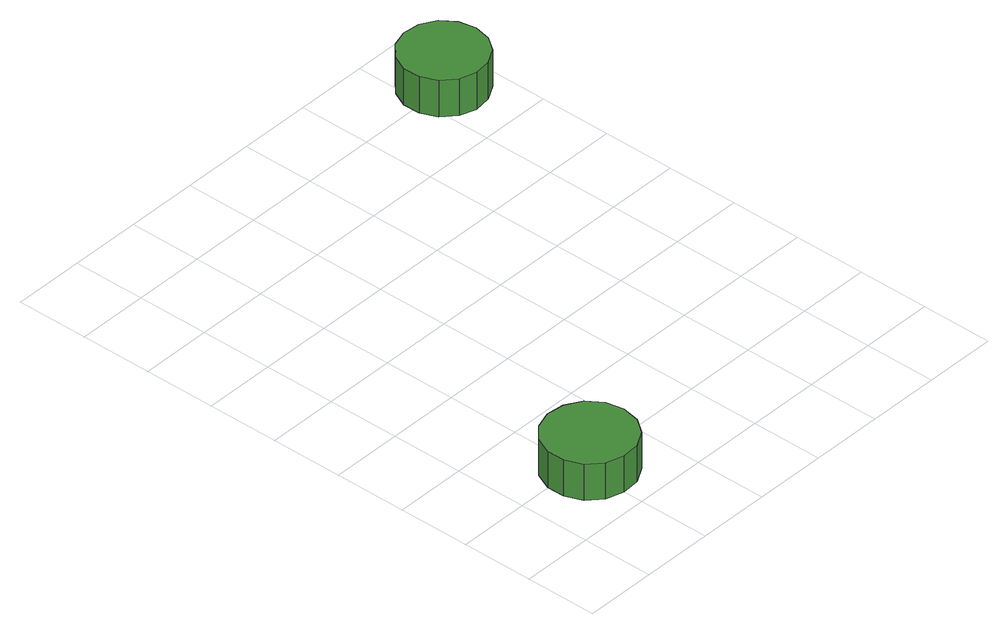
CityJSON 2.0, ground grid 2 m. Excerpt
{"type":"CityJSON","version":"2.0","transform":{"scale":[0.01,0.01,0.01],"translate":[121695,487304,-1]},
"CityObjects":{
"tree1":{"type":"SolitaryVegetationObject","attributes":{"function":"something"},"geometry":[{"type":"MultiSurface","lod":"1","boundaries":[[[0,1,2,3,4,5,6,7,8,9,10,11,12,13,14]],[[15,16,17,18,19,20,21,22,23,24,25,26,27,28,29]],[[0,29,28,1]],[[1,28,27,2]],[[2,27,26,3]],[[3,26,25,4]],[[4,25,24,5]],[[5,24,23,6]],[[6,23,22,7]],[[7,22,21,8]],[[8,21,20,9]],[[9,20,19,10]],[[10,19,18,11]],[[11,18,17,12]],[[12,17,16,13]],[[13,16,15,14]],[[14,15,29,0]]]}]},
"tree2":{"type":"SolitaryVegetationObject","attributes":{"function":"something"},"geometry":[{"type":"MultiSurface","lod":"1","boundaries":[[[30,31,32,33,34,35,36,37,38,39,40,41,42,43,44]],[[45,46,47,48,49,50,51,52,53,54,55,56,57,58,59]],[[30,59,58,31]],[[31,58,57,32]],[[32,57,56,33]],[[33,56,55,34]],[[34,55,54,35]],[[35,54,53,36]],[[36,53,52,37]],[[37,52,51,38]],[[38,51,50,39]],[[39,50,49,40]],[[40,49,48,41]],[[41,48,47,42]],[[42,47,46,43]],[[43,46,45,44]],[[44,45,59,30]]]}]}
},
"vertices":[
[335,176,165],[325,226,165],[295,267,165],[251,292,165],[200,298,165],[152,282,165],[114,248,165],[94,202,165],[94,151,165],[114,104,165],[152,70,165],[200,55,165],[251,60,165],[295,85,165],[325,126,165],[325,126,58],[295,85,58],[251,60,58],[200,55,58],[152,70,58],[114,104,58],[94,151,58],[94,202,58],[114,248,58],[152,282,58],[200,298,58],[251,292,58],[295,267,58],[325,226,58],[335,176,58],
[1195,1405,168],[1185,1452,168],[1157,1491,168],[1115,1515,168],[1067,1520,168],[1022,1506,168],[986,1473,168],[966,1429,168],[966,1381,168],[986,1337,168],[1022,1305,168],[1067,1290,168],[1115,1296,168],[1157,1320,168],[1185,1358,168],[1185,1358,59],[1157,1320,59],[1115,1296,59],[1067,1290,59],[1022,1305,59],[986,1337,59],[966,1381,59],[966,1429,59],[986,1473,59],[1022,1506,59],[1067,1520,59],[1115,1515,59],[1157,1491,59],[1185,1452,59],[1195,1405,59]
]}
